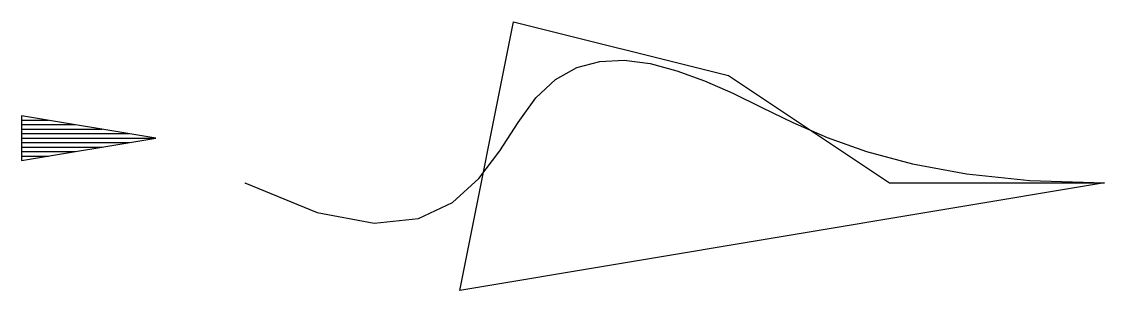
# Model space of a CAD drawing. Extents: x -3 to 21.2, y -3.4 to 2.6.
import ezdxf

# ---------------------------------------------------------------- set-up
doc = ezdxf.new("R2010")
doc.units = 0
doc.header["$LTSCALE"] = 10
doc.layers.get('0').update_dxf_attribs({"linetype": 'CONTINUOUS'})
doc.layers.add('20', color=1, linetype='CONTINUOUS')

msp = doc.modelspace()

# ---------------------------------------------------------------- linework, layer by layer
at = {"color": 0}
for p, q in [((0, 0), (-3, 0.5)), ((-3, 0.5), (-3, -0.5)), ((-3, 0.4), (-2.4, 0.4)), ((-3, 0.3), (-1.8, 0.3)), ((-3, 0.2), (-1.2, 0.2)), ((-3, 0.1), (-0.6, 0.1)), ((-3, 0), (0, 0)), ((-3, -0.5), (0, 0)), ((-3, -0.1), (-0.6, -0.1)), ((-3, -0.2), (-1.2, -0.2)), ((-3, -0.3), (-1.8, -0.3)), ((-3, -0.4), (-2.4, -0.4))]:
    msp.add_line(p, q, dxfattribs=at)
at = {"layer": '20', "color": 0}
msp.add_lwpolyline([(1.99, -1), (1.99, -1), (3.602, -1.66), (4.876, -1.898), (5.866, -1.796), (6.627, -1.437), (7.215, -0.905), (7.685, -0.283), (8.091, 0.347), (8.49, 0.9), (8.925, 1.311), (9.402, 1.577), (9.917, 1.714), (10.465, 1.738), (11.04, 1.663), (11.64, 1.505), (12.258, 1.279), (12.89, 1), (13.537, 0.685), (14.229, 0.35), (14.997, 0.016), (15.877, -0.3), (16.902, -0.578), (18.107, -0.8), (19.525, -0.947), (21.19, -1), (6.79, -3.4), (7.99, 2.6), (12.79, 1.4), (16.39, -1), (21.19, -1)], dxfattribs=at)

doc.saveas('drawing.dxf')
